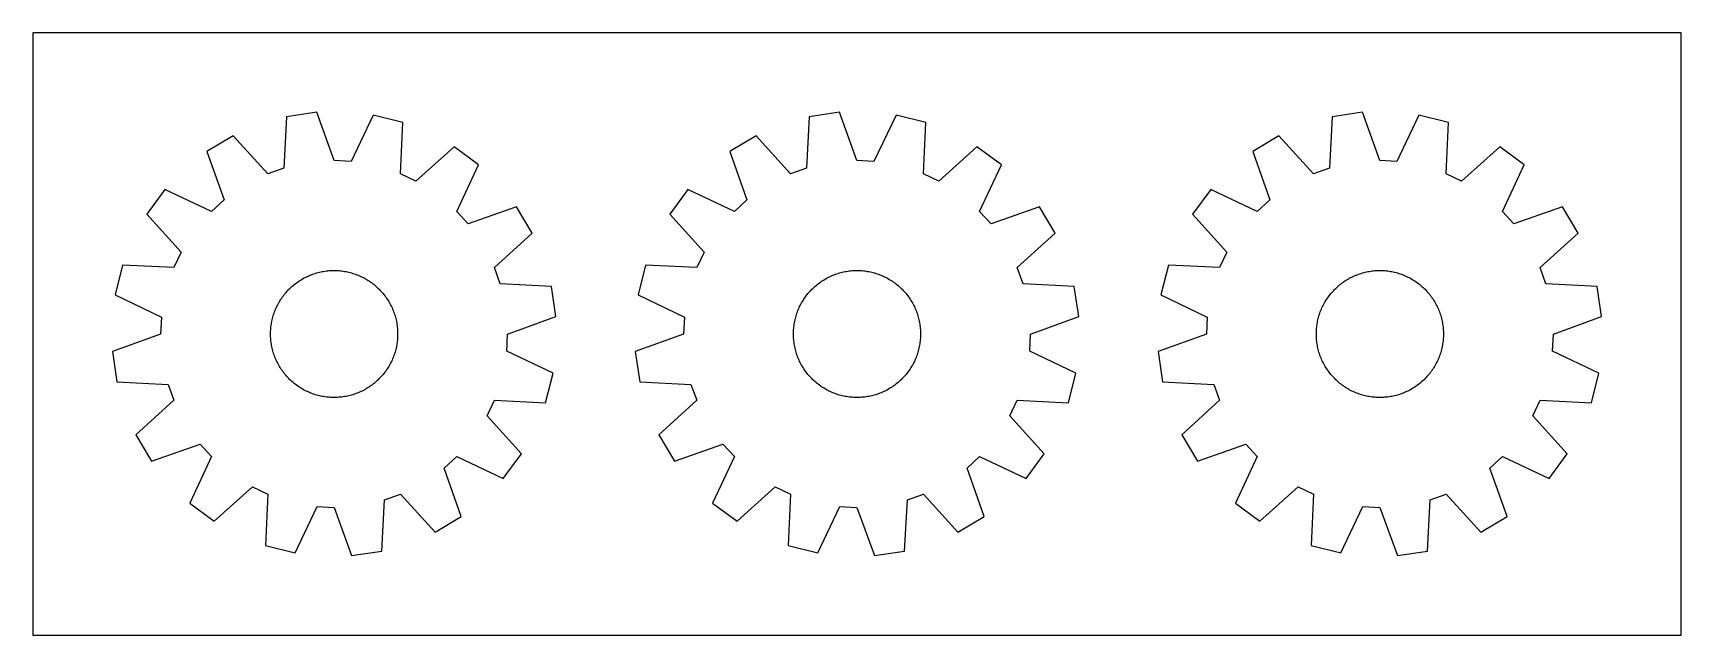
# Model space of a CAD drawing. Header units: millimetres. Extents: x 0 to 207, y 0 to 76.
import ezdxf

# ---------------------------------------------------------------- set-up
doc = ezdxf.new("R2010")
doc.units = ezdxf.units.MM
doc.layers.add('CUT', color=7, linetype='Continuous')
doc.layers.add('SHEET', color=30, linetype='Continuous')

msp = doc.modelspace()

# ---------------------------------------------------------------- linework, layer by layer
at = {"layer": 'CUT'}
for p, q in [((31.91, 65.26), (31.57, 58.81)), ((35.72, 65.83), (31.91, 65.26)), ((37.91, 59.75), (35.72, 65.83)), ((42.84, 65.48), (40.05, 59.65)), ((46.57, 64.54), (42.84, 65.48)), ((46.27, 58.09), (46.57, 64.54)), ((97.74, 65.26), (97.4, 58.81)), ((101.54, 65.83), (97.74, 65.26)), ((103.74, 59.75), (101.54, 65.83)), ((108.66, 65.48), (105.88, 59.65)), ((112.39, 64.54), (108.66, 65.48)), ((112.1, 58.09), (112.39, 64.54)), ((163.57, 65.26), (163.23, 58.81)), ((167.37, 65.83), (163.57, 65.26)), ((169.57, 59.75), (167.37, 65.83)), ((174.49, 65.48), (171.71, 59.65)), ((178.22, 64.54), (174.49, 65.48)), ((177.93, 58.09), (178.22, 64.54)), ((25.2, 62.86), (21.9, 60.88)), ((29.56, 58.09), (25.2, 62.86)), ((91.03, 62.86), (87.73, 60.88)), ((95.38, 58.09), (91.03, 62.86)), ((156.86, 62.86), (153.56, 60.88)), ((161.21, 58.09), (156.86, 62.86)), ((21.9, 60.88), (24.06, 54.8)), ((53.01, 61.5), (48.21, 57.17)), ((56.1, 59.21), (53.01, 61.5)), ((87.73, 60.88), (89.89, 54.8)), ((118.84, 61.5), (114.04, 57.17)), ((121.93, 59.21), (118.84, 61.5)), ((153.56, 60.88), (155.71, 54.8)), ((184.66, 61.5), (179.86, 57.17)), ((187.75, 59.21), (184.66, 61.5)), ((31.57, 58.81), (29.56, 58.09)), ((40.05, 59.65), (37.91, 59.75)), ((53.36, 53.36), (56.1, 59.21)), ((97.4, 58.81), (95.38, 58.09)), ((105.88, 59.65), (103.74, 59.75)), ((119.18, 53.36), (121.93, 59.21)), ((163.23, 58.81), (161.21, 58.09)), ((171.71, 59.65), (169.57, 59.75)), ((185.01, 53.36), (187.75, 59.21)), ((16.62, 56.1), (14.33, 53.01)), ((22.47, 53.36), (16.62, 56.1)), ((48.21, 57.17), (46.27, 58.09)), ((82.45, 56.1), (80.16, 53.01)), ((88.3, 53.36), (82.45, 56.1)), ((114.04, 57.17), (112.1, 58.09)), ((148.28, 56.1), (145.99, 53.01)), ((154.13, 53.36), (148.28, 56.1)), ((179.86, 57.17), (177.93, 58.09)), ((24.06, 54.8), (22.47, 53.36)), ((89.89, 54.8), (88.3, 53.36)), ((155.71, 54.8), (154.13, 53.36)), ((14.33, 53.01), (18.65, 48.21)), ((54.8, 51.77), (53.36, 53.36)), ((60.88, 53.92), (54.8, 51.77)), ((62.86, 50.63), (60.88, 53.92)), ((80.16, 53.01), (84.48, 48.21)), ((120.62, 51.77), (119.18, 53.36)), ((126.71, 53.92), (120.62, 51.77)), ((128.69, 50.63), (126.71, 53.92)), ((145.99, 53.01), (150.31, 48.21)), ((186.45, 51.77), (185.01, 53.36)), ((192.54, 53.92), (186.45, 51.77)), ((194.52, 50.63), (192.54, 53.92)), ((58.09, 46.27), (62.86, 50.63)), ((123.92, 46.27), (128.69, 50.63)), ((189.75, 46.27), (194.52, 50.63)), ((18.65, 48.21), (17.74, 46.27)), ((84.48, 48.21), (83.56, 46.27)), ((150.31, 48.21), (149.39, 46.27)), ((11.28, 46.57), (10.35, 42.84)), ((17.74, 46.27), (11.28, 46.57)), ((35.71, 45.61), (35.89, 45.65)), ((35.89, 45.65), (36.06, 45.7)), ((36.06, 45.7), (36.23, 45.74)), ((36.23, 45.74), (36.41, 45.77)), ((36.41, 45.77), (36.58, 45.8)), ((36.58, 45.8), (36.76, 45.83)), ((36.76, 45.83), (36.94, 45.85)), ((36.94, 45.85), (37.11, 45.87)), ((37.11, 45.87), (37.29, 45.89)), ((37.29, 45.89), (37.47, 45.9)), ((37.47, 45.9), (37.65, 45.91)), ((37.65, 45.91), (37.82, 45.91)), ((37.82, 45.91), (38, 45.91)), ((38, 45.91), (38.18, 45.91)), ((38.18, 45.91), (38.36, 45.9)), ((38.36, 45.9), (38.54, 45.89)), ((38.54, 45.89), (38.71, 45.87)), ((38.71, 45.87), (38.89, 45.85)), ((38.89, 45.85), (39.07, 45.83)), ((39.07, 45.83), (39.24, 45.8)), ((39.24, 45.8), (39.42, 45.77)), ((39.42, 45.77), (39.59, 45.74)), ((39.59, 45.74), (39.77, 45.7)), ((39.77, 45.7), (39.94, 45.65)), ((39.94, 45.65), (40.11, 45.61)), ((58.81, 44.25), (58.09, 46.27)), ((77.11, 46.57), (76.18, 42.84)), ((83.56, 46.27), (77.11, 46.57)), ((101.54, 45.61), (101.71, 45.65)), ((101.71, 45.65), (101.89, 45.7)), ((101.89, 45.7), (102.06, 45.74)), ((102.06, 45.74), (102.24, 45.77)), ((102.24, 45.77), (102.41, 45.8)), ((102.41, 45.8), (102.59, 45.83)), ((102.59, 45.83), (102.76, 45.85)), ((102.76, 45.85), (102.94, 45.87)), ((102.94, 45.87), (103.12, 45.89)), ((103.12, 45.89), (103.3, 45.9)), ((103.3, 45.9), (103.47, 45.91)), ((103.47, 45.91), (103.65, 45.91)), ((103.65, 45.91), (103.83, 45.91)), ((103.83, 45.91), (104.01, 45.91)), ((104.01, 45.91), (104.19, 45.9)), ((104.19, 45.9), (104.36, 45.89)), ((104.36, 45.89), (104.54, 45.87)), ((104.54, 45.87), (104.72, 45.85)), ((104.72, 45.85), (104.9, 45.83)), ((104.9, 45.83), (105.07, 45.8)), ((105.07, 45.8), (105.25, 45.77)), ((105.25, 45.77), (105.42, 45.74)), ((105.42, 45.74), (105.6, 45.7)), ((105.6, 45.7), (105.77, 45.65)), ((105.77, 45.65), (105.94, 45.61)), ((124.64, 44.25), (123.92, 46.27)), ((142.94, 46.57), (142, 42.84)), ((149.39, 46.27), (142.94, 46.57)), ((167.37, 45.61), (167.54, 45.65)), ((167.54, 45.65), (167.71, 45.7)), ((167.71, 45.7), (167.89, 45.74)), ((167.89, 45.74), (168.06, 45.77)), ((168.06, 45.77), (168.24, 45.8)), ((168.24, 45.8), (168.41, 45.83)), ((168.41, 45.83), (168.59, 45.85)), ((168.59, 45.85), (168.77, 45.87)), ((168.77, 45.87), (168.95, 45.89)), ((168.95, 45.89), (169.12, 45.9)), ((169.12, 45.9), (169.3, 45.91)), ((169.3, 45.91), (169.48, 45.91)), ((169.48, 45.91), (169.66, 45.91)), ((169.66, 45.91), (169.84, 45.91)), ((169.84, 45.91), (170.01, 45.9)), ((170.01, 45.9), (170.19, 45.89)), ((170.19, 45.89), (170.37, 45.87)), ((170.37, 45.87), (170.55, 45.85)), ((170.55, 45.85), (170.72, 45.83)), ((170.72, 45.83), (170.9, 45.8)), ((170.9, 45.8), (171.07, 45.77)), ((171.07, 45.77), (171.25, 45.74)), ((171.25, 45.74), (171.42, 45.7)), ((171.42, 45.7), (171.6, 45.65)), ((171.6, 45.65), (171.77, 45.61)), ((190.47, 44.25), (189.75, 46.27)), ((32.23, 43.54), (32.35, 43.66)), ((32.35, 43.66), (32.48, 43.79)), ((32.48, 43.79), (32.61, 43.91)), ((32.61, 43.91), (32.75, 44.02)), ((32.75, 44.02), (32.89, 44.14)), ((32.89, 44.14), (33.03, 44.25)), ((33.03, 44.25), (33.17, 44.35)), ((33.17, 44.35), (33.31, 44.46)), ((33.31, 44.46), (33.46, 44.56)), ((33.46, 44.56), (33.61, 44.66)), ((33.61, 44.66), (33.76, 44.75)), ((33.76, 44.75), (33.91, 44.84)), ((33.91, 44.84), (34.07, 44.93)), ((34.07, 44.93), (34.23, 45.01)), ((34.23, 45.01), (34.39, 45.09)), ((34.39, 45.09), (34.55, 45.17)), ((34.55, 45.17), (34.71, 45.24)), ((34.71, 45.24), (34.87, 45.31)), ((34.87, 45.31), (35.04, 45.38)), ((35.04, 45.38), (35.21, 45.44)), ((35.21, 45.44), (35.37, 45.5)), ((35.37, 45.5), (35.54, 45.55)), ((35.54, 45.55), (35.71, 45.61)), ((40.11, 45.61), (40.28, 45.55)), ((40.28, 45.55), (40.45, 45.5)), ((40.45, 45.5), (40.62, 45.44)), ((40.62, 45.44), (40.79, 45.38)), ((40.79, 45.38), (40.95, 45.31)), ((40.95, 45.31), (41.12, 45.24)), ((41.12, 45.24), (41.28, 45.17)), ((41.28, 45.17), (41.44, 45.09)), ((41.44, 45.09), (41.6, 45.01)), ((41.6, 45.01), (41.76, 44.93)), ((41.76, 44.93), (41.91, 44.84)), ((41.91, 44.84), (42.07, 44.75)), ((42.07, 44.75), (42.22, 44.66)), ((42.22, 44.66), (42.37, 44.56)), ((42.37, 44.56), (42.51, 44.46)), ((42.51, 44.46), (42.66, 44.35)), ((42.66, 44.35), (42.8, 44.25)), ((42.8, 44.25), (42.94, 44.14)), ((42.94, 44.14), (43.08, 44.02)), ((43.08, 44.02), (43.21, 43.91)), ((43.21, 43.91), (43.35, 43.79)), ((43.35, 43.79), (43.48, 43.66)), ((43.48, 43.66), (43.6, 43.54)), ((65.26, 43.91), (58.81, 44.25)), ((65.83, 40.11), (65.26, 43.91)), ((98.05, 43.54), (98.18, 43.66)), ((98.18, 43.66), (98.31, 43.79)), ((98.31, 43.79), (98.44, 43.91)), ((98.44, 43.91), (98.58, 44.02)), ((98.58, 44.02), (98.71, 44.14)), ((98.71, 44.14), (98.85, 44.25)), ((98.85, 44.25), (99, 44.35)), ((99, 44.35), (99.14, 44.46)), ((99.14, 44.46), (99.29, 44.56)), ((99.29, 44.56), (99.44, 44.66)), ((99.44, 44.66), (99.59, 44.75)), ((99.59, 44.75), (99.74, 44.84)), ((99.74, 44.84), (99.9, 44.93)), ((99.9, 44.93), (100.05, 45.01)), ((100.05, 45.01), (100.21, 45.09)), ((100.21, 45.09), (100.37, 45.17)), ((100.37, 45.17), (100.54, 45.24)), ((100.54, 45.24), (100.7, 45.31)), ((100.7, 45.31), (100.87, 45.38)), ((100.87, 45.38), (101.03, 45.44)), ((101.03, 45.44), (101.2, 45.5)), ((101.2, 45.5), (101.37, 45.55)), ((101.37, 45.55), (101.54, 45.61)), ((105.94, 45.61), (106.11, 45.55)), ((106.11, 45.55), (106.28, 45.5)), ((106.28, 45.5), (106.45, 45.44)), ((106.45, 45.44), (106.62, 45.38)), ((106.62, 45.38), (106.78, 45.31)), ((106.78, 45.31), (106.95, 45.24)), ((106.95, 45.24), (107.11, 45.17)), ((107.11, 45.17), (107.27, 45.09)), ((107.27, 45.09), (107.43, 45.01)), ((107.43, 45.01), (107.59, 44.93)), ((107.59, 44.93), (107.74, 44.84)), ((107.74, 44.84), (107.89, 44.75)), ((107.89, 44.75), (108.05, 44.66)), ((108.05, 44.66), (108.19, 44.56)), ((108.19, 44.56), (108.34, 44.46)), ((108.34, 44.46), (108.49, 44.35)), ((108.49, 44.35), (108.63, 44.25)), ((108.63, 44.25), (108.77, 44.14)), ((108.77, 44.14), (108.91, 44.02)), ((108.91, 44.02), (109.04, 43.91)), ((109.04, 43.91), (109.17, 43.79)), ((109.17, 43.79), (109.3, 43.66)), ((109.3, 43.66), (109.43, 43.54)), ((131.09, 43.91), (124.64, 44.25)), ((131.65, 40.11), (131.09, 43.91)), ((163.88, 43.54), (164.01, 43.66)), ((164.01, 43.66), (164.14, 43.79)), ((164.14, 43.79), (164.27, 43.91)), ((164.27, 43.91), (164.4, 44.02)), ((164.4, 44.02), (164.54, 44.14)), ((164.54, 44.14), (164.68, 44.25)), ((164.68, 44.25), (164.82, 44.35)), ((164.82, 44.35), (164.97, 44.46)), ((164.97, 44.46), (165.11, 44.56)), ((165.11, 44.56), (165.26, 44.66)), ((165.26, 44.66), (165.42, 44.75)), ((165.42, 44.75), (165.57, 44.84)), ((165.57, 44.84), (165.72, 44.93)), ((165.72, 44.93), (165.88, 45.01)), ((165.88, 45.01), (166.04, 45.09)), ((166.04, 45.09), (166.2, 45.17)), ((166.2, 45.17), (166.36, 45.24)), ((166.36, 45.24), (166.53, 45.31)), ((166.53, 45.31), (166.69, 45.38)), ((166.69, 45.38), (166.86, 45.44)), ((166.86, 45.44), (167.03, 45.5)), ((167.03, 45.5), (167.2, 45.55)), ((167.2, 45.55), (167.37, 45.61)), ((171.77, 45.61), (171.94, 45.55)), ((171.94, 45.55), (172.11, 45.5)), ((172.11, 45.5), (172.28, 45.44)), ((172.28, 45.44), (172.44, 45.38)), ((172.44, 45.38), (172.61, 45.31)), ((172.61, 45.31), (172.77, 45.24)), ((172.77, 45.24), (172.94, 45.17)), ((172.94, 45.17), (173.1, 45.09)), ((173.1, 45.09), (173.26, 45.01)), ((173.26, 45.01), (173.41, 44.93)), ((173.41, 44.93), (173.57, 44.84)), ((173.57, 44.84), (173.72, 44.75)), ((173.72, 44.75), (173.87, 44.66)), ((173.87, 44.66), (174.02, 44.56)), ((174.02, 44.56), (174.17, 44.46)), ((174.17, 44.46), (174.31, 44.35)), ((174.31, 44.35), (174.46, 44.25)), ((174.46, 44.25), (174.6, 44.14)), ((174.6, 44.14), (174.73, 44.02)), ((174.73, 44.02), (174.87, 43.91)), ((174.87, 43.91), (175, 43.79)), ((175, 43.79), (175.13, 43.66)), ((175.13, 43.66), (175.26, 43.54)), ((196.92, 43.91), (190.47, 44.25)), ((197.48, 40.11), (196.92, 43.91)), ((10.35, 42.84), (16.18, 40.05)), ((30.69, 41.36), (30.77, 41.52)), ((30.77, 41.52), (30.86, 41.68)), ((30.86, 41.68), (30.94, 41.84)), ((30.94, 41.84), (31.03, 41.99)), ((31.03, 41.99), (31.12, 42.14)), ((31.12, 42.14), (31.22, 42.29)), ((31.22, 42.29), (31.32, 42.44)), ((31.32, 42.44), (31.42, 42.59)), ((31.42, 42.59), (31.53, 42.73)), ((31.53, 42.73), (31.64, 42.87)), ((31.64, 42.87), (31.75, 43.01)), ((31.75, 43.01), (31.86, 43.15)), ((31.86, 43.15), (31.98, 43.28)), ((31.98, 43.28), (32.1, 43.41)), ((32.1, 43.41), (32.23, 43.54)), ((43.6, 43.54), (43.73, 43.41)), ((43.73, 43.41), (43.85, 43.28)), ((43.85, 43.28), (43.96, 43.15)), ((43.96, 43.15), (44.08, 43.01)), ((44.08, 43.01), (44.19, 42.87)), ((44.19, 42.87), (44.3, 42.73)), ((44.3, 42.73), (44.41, 42.59)), ((44.41, 42.59), (44.51, 42.44)), ((44.51, 42.44), (44.61, 42.29)), ((44.61, 42.29), (44.7, 42.14)), ((44.7, 42.14), (44.8, 41.99)), ((44.8, 41.99), (44.89, 41.84)), ((44.89, 41.84), (44.97, 41.68)), ((44.97, 41.68), (45.05, 41.52)), ((45.05, 41.52), (45.13, 41.36)), ((76.18, 42.84), (82.01, 40.05)), ((96.52, 41.36), (96.6, 41.52)), ((96.6, 41.52), (96.68, 41.68)), ((96.68, 41.68), (96.77, 41.84)), ((96.77, 41.84), (96.86, 41.99)), ((96.86, 41.99), (96.95, 42.14)), ((96.95, 42.14), (97.05, 42.29)), ((97.05, 42.29), (97.15, 42.44)), ((97.15, 42.44), (97.25, 42.59)), ((97.25, 42.59), (97.35, 42.73)), ((97.35, 42.73), (97.46, 42.87)), ((97.46, 42.87), (97.57, 43.01)), ((97.57, 43.01), (97.69, 43.15)), ((97.69, 43.15), (97.81, 43.28)), ((97.81, 43.28), (97.93, 43.41)), ((97.93, 43.41), (98.05, 43.54)), ((109.43, 43.54), (109.55, 43.41)), ((109.55, 43.41), (109.67, 43.28)), ((109.67, 43.28), (109.79, 43.15)), ((109.79, 43.15), (109.91, 43.01)), ((109.91, 43.01), (110.02, 42.87)), ((110.02, 42.87), (110.13, 42.73)), ((110.13, 42.73), (110.23, 42.59)), ((110.23, 42.59), (110.34, 42.44)), ((110.34, 42.44), (110.44, 42.29)), ((110.44, 42.29), (110.53, 42.14)), ((110.53, 42.14), (110.62, 41.99)), ((110.62, 41.99), (110.71, 41.84)), ((110.71, 41.84), (110.8, 41.68)), ((110.8, 41.68), (110.88, 41.52)), ((110.88, 41.52), (110.96, 41.36)), ((142, 42.84), (147.83, 40.05)), ((162.35, 41.36), (162.43, 41.52)), ((162.43, 41.52), (162.51, 41.68)), ((162.51, 41.68), (162.6, 41.84)), ((162.6, 41.84), (162.69, 41.99)), ((162.69, 41.99), (162.78, 42.14)), ((162.78, 42.14), (162.87, 42.29)), ((162.87, 42.29), (162.97, 42.44)), ((162.97, 42.44), (163.08, 42.59)), ((163.08, 42.59), (163.18, 42.73)), ((163.18, 42.73), (163.29, 42.87)), ((163.29, 42.87), (163.4, 43.01)), ((163.4, 43.01), (163.52, 43.15)), ((163.52, 43.15), (163.64, 43.28)), ((163.64, 43.28), (163.76, 43.41)), ((163.76, 43.41), (163.88, 43.54)), ((175.26, 43.54), (175.38, 43.41)), ((175.38, 43.41), (175.5, 43.28)), ((175.5, 43.28), (175.62, 43.15)), ((175.62, 43.15), (175.73, 43.01)), ((175.73, 43.01), (175.85, 42.87)), ((175.85, 42.87), (175.96, 42.73)), ((175.96, 42.73), (176.06, 42.59)), ((176.06, 42.59), (176.16, 42.44)), ((176.16, 42.44), (176.26, 42.29)), ((176.26, 42.29), (176.36, 42.14)), ((176.36, 42.14), (176.45, 41.99)), ((176.45, 41.99), (176.54, 41.84)), ((176.54, 41.84), (176.63, 41.68)), ((176.63, 41.68), (176.71, 41.52)), ((176.71, 41.52), (176.79, 41.36)), ((16.18, 40.05), (16.07, 37.91)), ((30.04, 39.33), (30.07, 39.51)), ((30.07, 39.51), (30.11, 39.68)), ((30.11, 39.68), (30.15, 39.85)), ((30.15, 39.85), (30.2, 40.03)), ((30.2, 40.03), (30.25, 40.2)), ((30.25, 40.2), (30.3, 40.37)), ((30.3, 40.37), (30.36, 40.54)), ((30.36, 40.54), (30.42, 40.71)), ((30.42, 40.71), (30.48, 40.87)), ((30.48, 40.87), (30.55, 41.04)), ((30.55, 41.04), (30.62, 41.2)), ((30.62, 41.2), (30.69, 41.36)), ((45.13, 41.36), (45.21, 41.2)), ((45.21, 41.2), (45.28, 41.04)), ((45.28, 41.04), (45.35, 40.87)), ((45.35, 40.87), (45.41, 40.71)), ((45.41, 40.71), (45.47, 40.54)), ((45.47, 40.54), (45.53, 40.37)), ((45.53, 40.37), (45.58, 40.2)), ((45.58, 40.2), (45.63, 40.03)), ((45.63, 40.03), (45.67, 39.85)), ((45.67, 39.85), (45.72, 39.68)), ((45.72, 39.68), (45.75, 39.51)), ((45.75, 39.51), (45.79, 39.33)), ((59.75, 37.91), (65.83, 40.11)), ((82.01, 40.05), (81.9, 37.91)), ((95.87, 39.33), (95.9, 39.51)), ((95.9, 39.51), (95.94, 39.68)), ((95.94, 39.68), (95.98, 39.85)), ((95.98, 39.85), (96.03, 40.03)), ((96.03, 40.03), (96.07, 40.2)), ((96.07, 40.2), (96.13, 40.37)), ((96.13, 40.37), (96.18, 40.54)), ((96.18, 40.54), (96.24, 40.71)), ((96.24, 40.71), (96.31, 40.87)), ((96.31, 40.87), (96.38, 41.04)), ((96.38, 41.04), (96.45, 41.2)), ((96.45, 41.2), (96.52, 41.36)), ((110.96, 41.36), (111.03, 41.2)), ((111.03, 41.2), (111.11, 41.04)), ((111.11, 41.04), (111.17, 40.87)), ((111.17, 40.87), (111.24, 40.71)), ((111.24, 40.71), (111.3, 40.54)), ((111.3, 40.54), (111.35, 40.37)), ((111.35, 40.37), (111.41, 40.2)), ((111.41, 40.2), (111.46, 40.03)), ((111.46, 40.03), (111.5, 39.85)), ((111.5, 39.85), (111.54, 39.68)), ((111.54, 39.68), (111.58, 39.51)), ((111.58, 39.51), (111.61, 39.33)), ((125.58, 37.91), (131.65, 40.11)), ((147.83, 40.05), (147.73, 37.91)), ((161.7, 39.33), (161.73, 39.51)), ((161.73, 39.51), (161.77, 39.68)), ((161.77, 39.68), (161.81, 39.85)), ((161.81, 39.85), (161.85, 40.03)), ((161.85, 40.03), (161.9, 40.2)), ((161.9, 40.2), (161.95, 40.37)), ((161.95, 40.37), (162.01, 40.54)), ((162.01, 40.54), (162.07, 40.71)), ((162.07, 40.71), (162.14, 40.87)), ((162.14, 40.87), (162.2, 41.04)), ((162.2, 41.04), (162.27, 41.2)), ((162.27, 41.2), (162.35, 41.36)), ((176.79, 41.36), (176.86, 41.2)), ((176.86, 41.2), (176.93, 41.04)), ((176.93, 41.04), (177, 40.87)), ((177, 40.87), (177.07, 40.71)), ((177.07, 40.71), (177.13, 40.54)), ((177.13, 40.54), (177.18, 40.37)), ((177.18, 40.37), (177.24, 40.2)), ((177.24, 40.2), (177.28, 40.03)), ((177.28, 40.03), (177.33, 39.85)), ((177.33, 39.85), (177.37, 39.68)), ((177.37, 39.68), (177.41, 39.51)), ((177.41, 39.51), (177.44, 39.33)), ((191.41, 37.91), (197.48, 40.11)), ((16.07, 37.91), (10, 35.72)), ((29.91, 37.91), (29.92, 38.09)), ((29.92, 37.74), (29.91, 37.91)), ((29.92, 38.27), (29.93, 38.45)), ((29.92, 38.09), (29.92, 38.27)), ((29.92, 37.56), (29.92, 37.74)), ((29.93, 37.38), (29.92, 37.56)), ((29.93, 38.45), (29.95, 38.63)), ((29.95, 37.2), (29.93, 37.38)), ((29.95, 38.63), (29.96, 38.8)), ((29.96, 38.8), (29.99, 38.98)), ((29.99, 38.98), (30.01, 39.16)), ((30.01, 39.16), (30.04, 39.33)), ((45.79, 39.33), (45.82, 39.16)), ((45.82, 39.16), (45.84, 38.98)), ((45.84, 38.98), (45.86, 38.8)), ((45.86, 38.8), (45.88, 38.63)), ((45.88, 38.63), (45.9, 38.45)), ((45.9, 37.38), (45.88, 37.2)), ((45.9, 38.45), (45.91, 38.27)), ((45.91, 37.56), (45.9, 37.38)), ((45.91, 38.27), (45.91, 38.09)), ((45.91, 38.09), (45.91, 37.91)), ((45.91, 37.91), (45.91, 37.74)), ((45.91, 37.74), (45.91, 37.56)), ((59.65, 35.77), (59.75, 37.91)), ((81.9, 37.91), (75.83, 35.72)), ((95.74, 38.09), (95.75, 38.27)), ((95.74, 37.91), (95.74, 38.09)), ((95.74, 37.74), (95.74, 37.91)), ((95.75, 37.56), (95.74, 37.74)), ((95.75, 38.27), (95.76, 38.45)), ((95.76, 37.38), (95.75, 37.56)), ((95.76, 38.45), (95.77, 38.63)), ((95.77, 37.2), (95.76, 37.38)), ((95.77, 38.63), (95.79, 38.8)), ((95.79, 38.8), (95.81, 38.98)), ((95.81, 38.98), (95.84, 39.16)), ((95.84, 39.16), (95.87, 39.33)), ((111.61, 39.33), (111.64, 39.16)), ((111.64, 39.16), (111.67, 38.98)), ((111.67, 38.98), (111.69, 38.8)), ((111.69, 38.8), (111.71, 38.63)), ((111.71, 38.63), (111.72, 38.45)), ((111.72, 37.38), (111.71, 37.2)), ((111.72, 38.45), (111.73, 38.27)), ((111.73, 37.56), (111.72, 37.38)), ((111.73, 38.27), (111.74, 38.09)), ((111.74, 37.74), (111.73, 37.56)), ((111.74, 38.09), (111.74, 37.91)), ((111.74, 37.91), (111.74, 37.74)), ((125.48, 35.77), (125.58, 37.91)), ((147.73, 37.91), (141.65, 35.72)), ((161.57, 38.09), (161.58, 38.27)), ((161.57, 37.91), (161.57, 38.09)), ((161.57, 37.74), (161.57, 37.91)), ((161.58, 37.56), (161.57, 37.74)), ((161.58, 38.27), (161.59, 38.45)), ((161.59, 37.38), (161.58, 37.56)), ((161.59, 38.45), (161.6, 38.63)), ((161.6, 37.2), (161.59, 37.38)), ((161.6, 38.63), (161.62, 38.8)), ((161.62, 38.8), (161.64, 38.98)), ((161.64, 38.98), (161.67, 39.16)), ((161.67, 39.16), (161.7, 39.33)), ((177.44, 39.33), (177.47, 39.16)), ((177.47, 39.16), (177.5, 38.98)), ((177.5, 38.98), (177.52, 38.8)), ((177.52, 38.8), (177.54, 38.63)), ((177.54, 38.63), (177.55, 38.45)), ((177.55, 37.38), (177.54, 37.2)), ((177.55, 38.45), (177.56, 38.27)), ((177.56, 37.56), (177.55, 37.38)), ((177.56, 38.27), (177.57, 38.09)), ((177.57, 37.74), (177.56, 37.56)), ((177.57, 38.09), (177.57, 37.91)), ((177.57, 37.91), (177.57, 37.74)), ((191.3, 35.77), (191.41, 37.91)), ((10, 35.72), (10.56, 31.91)), ((29.96, 37.02), (29.95, 37.2)), ((29.99, 36.85), (29.96, 37.02)), ((30.01, 36.67), (29.99, 36.85)), ((30.04, 36.5), (30.01, 36.67)), ((30.07, 36.32), (30.04, 36.5)), ((30.11, 36.15), (30.07, 36.32)), ((30.15, 35.97), (30.11, 36.15)), ((30.2, 35.8), (30.15, 35.97)), ((30.25, 35.63), (30.2, 35.8)), ((30.3, 35.46), (30.25, 35.63)), ((30.36, 35.29), (30.3, 35.46)), ((30.42, 35.12), (30.36, 35.29)), ((45.47, 35.29), (45.41, 35.12)), ((45.53, 35.46), (45.47, 35.29)), ((45.58, 35.63), (45.53, 35.46)), ((45.63, 35.8), (45.58, 35.63)), ((45.67, 35.97), (45.63, 35.8)), ((45.72, 36.15), (45.67, 35.97)), ((45.75, 36.32), (45.72, 36.15)), ((45.79, 36.5), (45.75, 36.32)), ((45.82, 36.67), (45.79, 36.5)), ((45.84, 36.85), (45.82, 36.67)), ((45.86, 37.02), (45.84, 36.85)), ((45.88, 37.2), (45.86, 37.02)), ((65.48, 32.99), (59.65, 35.77)), ((75.83, 35.72), (76.39, 31.91)), ((95.79, 37.02), (95.77, 37.2)), ((95.81, 36.85), (95.79, 37.02)), ((95.84, 36.67), (95.81, 36.85)), ((95.87, 36.5), (95.84, 36.67)), ((95.9, 36.32), (95.87, 36.5)), ((95.94, 36.15), (95.9, 36.32)), ((95.98, 35.97), (95.94, 36.15)), ((96.03, 35.8), (95.98, 35.97)), ((96.07, 35.63), (96.03, 35.8)), ((96.13, 35.46), (96.07, 35.63)), ((96.18, 35.29), (96.13, 35.46)), ((96.24, 35.12), (96.18, 35.29)), ((111.3, 35.29), (111.24, 35.12)), ((111.35, 35.46), (111.3, 35.29)), ((111.41, 35.63), (111.35, 35.46)), ((111.46, 35.8), (111.41, 35.63)), ((111.5, 35.97), (111.46, 35.8)), ((111.54, 36.15), (111.5, 35.97)), ((111.58, 36.32), (111.54, 36.15)), ((111.61, 36.5), (111.58, 36.32)), ((111.64, 36.67), (111.61, 36.5)), ((111.67, 36.85), (111.64, 36.67)), ((111.69, 37.02), (111.67, 36.85)), ((111.71, 37.2), (111.69, 37.02)), ((131.3, 32.99), (125.48, 35.77)), ((141.65, 35.72), (142.22, 31.91)), ((161.62, 37.02), (161.6, 37.2)), ((161.64, 36.85), (161.62, 37.02)), ((161.67, 36.67), (161.64, 36.85)), ((161.7, 36.5), (161.67, 36.67)), ((161.73, 36.32), (161.7, 36.5)), ((161.77, 36.15), (161.73, 36.32)), ((161.81, 35.97), (161.77, 36.15)), ((161.85, 35.8), (161.81, 35.97)), ((161.9, 35.63), (161.85, 35.8)), ((161.95, 35.46), (161.9, 35.63)), ((162.01, 35.29), (161.95, 35.46)), ((162.07, 35.12), (162.01, 35.29)), ((177.13, 35.29), (177.07, 35.12)), ((177.18, 35.46), (177.13, 35.29)), ((177.24, 35.63), (177.18, 35.46)), ((177.28, 35.8), (177.24, 35.63)), ((177.33, 35.97), (177.28, 35.8)), ((177.37, 36.15), (177.33, 35.97)), ((177.41, 36.32), (177.37, 36.15)), ((177.44, 36.5), (177.41, 36.32)), ((177.47, 36.67), (177.44, 36.5)), ((177.5, 36.85), (177.47, 36.67)), ((177.52, 37.02), (177.5, 36.85)), ((177.54, 37.2), (177.52, 37.02)), ((197.13, 32.99), (191.3, 35.77)), ((30.48, 34.96), (30.42, 35.12)), ((30.55, 34.79), (30.48, 34.96)), ((30.62, 34.63), (30.55, 34.79)), ((30.69, 34.47), (30.62, 34.63)), ((30.77, 34.31), (30.69, 34.47)), ((30.86, 34.15), (30.77, 34.31)), ((30.94, 33.99), (30.86, 34.15)), ((31.03, 33.84), (30.94, 33.99)), ((31.12, 33.68), (31.03, 33.84)), ((31.22, 33.53), (31.12, 33.68)), ((31.32, 33.39), (31.22, 33.53)), ((31.42, 33.24), (31.32, 33.39)), ((31.53, 33.1), (31.42, 33.24)), ((44.41, 33.24), (44.3, 33.1)), ((44.51, 33.39), (44.41, 33.24)), ((44.61, 33.53), (44.51, 33.39)), ((44.7, 33.68), (44.61, 33.53)), ((44.8, 33.84), (44.7, 33.68)), ((44.89, 33.99), (44.8, 33.84)), ((44.97, 34.15), (44.89, 33.99)), ((45.05, 34.31), (44.97, 34.15)), ((45.13, 34.47), (45.05, 34.31)), ((45.21, 34.63), (45.13, 34.47)), ((45.28, 34.79), (45.21, 34.63)), ((45.35, 34.96), (45.28, 34.79)), ((45.41, 35.12), (45.35, 34.96)), ((96.31, 34.96), (96.24, 35.12)), ((96.38, 34.79), (96.31, 34.96)), ((96.45, 34.63), (96.38, 34.79)), ((96.52, 34.47), (96.45, 34.63)), ((96.6, 34.31), (96.52, 34.47)), ((96.68, 34.15), (96.6, 34.31)), ((96.77, 33.99), (96.68, 34.15)), ((96.86, 33.84), (96.77, 33.99)), ((96.95, 33.68), (96.86, 33.84)), ((97.05, 33.53), (96.95, 33.68)), ((97.15, 33.39), (97.05, 33.53)), ((97.25, 33.24), (97.15, 33.39)), ((97.35, 33.1), (97.25, 33.24)), ((110.23, 33.24), (110.13, 33.1)), ((110.34, 33.39), (110.23, 33.24)), ((110.44, 33.53), (110.34, 33.39)), ((110.53, 33.68), (110.44, 33.53)), ((110.62, 33.84), (110.53, 33.68)), ((110.71, 33.99), (110.62, 33.84)), ((110.8, 34.15), (110.71, 33.99)), ((110.88, 34.31), (110.8, 34.15)), ((110.96, 34.47), (110.88, 34.31)), ((111.03, 34.63), (110.96, 34.47)), ((111.11, 34.79), (111.03, 34.63)), ((111.17, 34.96), (111.11, 34.79)), ((111.24, 35.12), (111.17, 34.96)), ((162.14, 34.96), (162.07, 35.12)), ((162.2, 34.79), (162.14, 34.96)), ((162.27, 34.63), (162.2, 34.79)), ((162.35, 34.47), (162.27, 34.63)), ((162.43, 34.31), (162.35, 34.47)), ((162.51, 34.15), (162.43, 34.31)), ((162.6, 33.99), (162.51, 34.15)), ((162.69, 33.84), (162.6, 33.99)), ((162.78, 33.68), (162.69, 33.84)), ((162.87, 33.53), (162.78, 33.68)), ((162.97, 33.39), (162.87, 33.53)), ((163.08, 33.24), (162.97, 33.39)), ((163.18, 33.1), (163.08, 33.24)), ((176.06, 33.24), (175.96, 33.1)), ((176.16, 33.39), (176.06, 33.24)), ((176.26, 33.53), (176.16, 33.39)), ((176.36, 33.68), (176.26, 33.53)), ((176.45, 33.84), (176.36, 33.68)), ((176.54, 33.99), (176.45, 33.84)), ((176.63, 34.15), (176.54, 33.99)), ((176.71, 34.31), (176.63, 34.15)), ((176.79, 34.47), (176.71, 34.31)), ((176.86, 34.63), (176.79, 34.47)), ((176.93, 34.79), (176.86, 34.63)), ((177, 34.96), (176.93, 34.79)), ((177.07, 35.12), (177, 34.96)), ((10.56, 31.91), (17.01, 31.57)), ((17.01, 31.57), (17.74, 29.56)), ((31.64, 32.96), (31.53, 33.1)), ((31.75, 32.82), (31.64, 32.96)), ((31.86, 32.68), (31.75, 32.82)), ((31.98, 32.55), (31.86, 32.68)), ((32.1, 32.42), (31.98, 32.55)), ((32.23, 32.29), (32.1, 32.42)), ((32.35, 32.16), (32.23, 32.29)), ((32.48, 32.04), (32.35, 32.16)), ((32.61, 31.92), (32.48, 32.04)), ((32.75, 31.8), (32.61, 31.92)), ((32.89, 31.69), (32.75, 31.8)), ((33.03, 31.58), (32.89, 31.69)), ((33.17, 31.47), (33.03, 31.58)), ((33.31, 31.37), (33.17, 31.47)), ((33.46, 31.27), (33.31, 31.37)), ((33.61, 31.17), (33.46, 31.27)), ((33.76, 31.08), (33.61, 31.17)), ((42.22, 31.17), (42.07, 31.08)), ((42.37, 31.27), (42.22, 31.17)), ((42.51, 31.37), (42.37, 31.27)), ((42.66, 31.47), (42.51, 31.37)), ((42.8, 31.58), (42.66, 31.47)), ((42.94, 31.69), (42.8, 31.58)), ((43.08, 31.8), (42.94, 31.69)), ((43.21, 31.92), (43.08, 31.8)), ((43.35, 32.04), (43.21, 31.92)), ((43.48, 32.16), (43.35, 32.04)), ((43.6, 32.29), (43.48, 32.16)), ((43.73, 32.42), (43.6, 32.29)), ((43.85, 32.55), (43.73, 32.42)), ((43.96, 32.68), (43.85, 32.55)), ((44.08, 32.82), (43.96, 32.68)), ((44.19, 32.96), (44.08, 32.82)), ((44.3, 33.1), (44.19, 32.96)), ((64.54, 29.26), (65.48, 32.99)), ((76.39, 31.91), (82.84, 31.57)), ((82.84, 31.57), (83.56, 29.56)), ((97.46, 32.96), (97.35, 33.1)), ((97.57, 32.82), (97.46, 32.96)), ((97.69, 32.68), (97.57, 32.82)), ((97.81, 32.55), (97.69, 32.68)), ((97.93, 32.42), (97.81, 32.55)), ((98.05, 32.29), (97.93, 32.42)), ((98.18, 32.16), (98.05, 32.29)), ((98.31, 32.04), (98.18, 32.16)), ((98.44, 31.92), (98.31, 32.04)), ((98.58, 31.8), (98.44, 31.92)), ((98.71, 31.69), (98.58, 31.8)), ((98.85, 31.58), (98.71, 31.69)), ((99, 31.47), (98.85, 31.58)), ((99.14, 31.37), (99, 31.47)), ((99.29, 31.27), (99.14, 31.37)), ((99.44, 31.17), (99.29, 31.27)), ((99.59, 31.08), (99.44, 31.17)), ((108.05, 31.17), (107.89, 31.08)), ((108.19, 31.27), (108.05, 31.17)), ((108.34, 31.37), (108.19, 31.27)), ((108.49, 31.47), (108.34, 31.37)), ((108.63, 31.58), (108.49, 31.47)), ((108.77, 31.69), (108.63, 31.58)), ((108.91, 31.8), (108.77, 31.69)), ((109.04, 31.92), (108.91, 31.8)), ((109.17, 32.04), (109.04, 31.92)), ((109.3, 32.16), (109.17, 32.04)), ((109.43, 32.29), (109.3, 32.16)), ((109.55, 32.42), (109.43, 32.29)), ((109.67, 32.55), (109.55, 32.42)), ((109.79, 32.68), (109.67, 32.55)), ((109.91, 32.82), (109.79, 32.68)), ((110.02, 32.96), (109.91, 32.82)), ((110.13, 33.1), (110.02, 32.96)), ((130.37, 29.26), (131.3, 32.99)), ((142.22, 31.91), (148.67, 31.57)), ((148.67, 31.57), (149.39, 29.56)), ((163.29, 32.96), (163.18, 33.1)), ((163.4, 32.82), (163.29, 32.96)), ((163.52, 32.68), (163.4, 32.82)), ((163.64, 32.55), (163.52, 32.68)), ((163.76, 32.42), (163.64, 32.55)), ((163.88, 32.29), (163.76, 32.42)), ((164.01, 32.16), (163.88, 32.29)), ((164.14, 32.04), (164.01, 32.16)), ((164.27, 31.92), (164.14, 32.04)), ((164.4, 31.8), (164.27, 31.92)), ((164.54, 31.69), (164.4, 31.8)), ((164.68, 31.58), (164.54, 31.69)), ((164.82, 31.47), (164.68, 31.58)), ((164.97, 31.37), (164.82, 31.47)), ((165.11, 31.27), (164.97, 31.37)), ((165.26, 31.17), (165.11, 31.27)), ((165.42, 31.08), (165.26, 31.17)), ((173.87, 31.17), (173.72, 31.08)), ((174.02, 31.27), (173.87, 31.17)), ((174.17, 31.37), (174.02, 31.27)), ((174.31, 31.47), (174.17, 31.37)), ((174.46, 31.58), (174.31, 31.47)), ((174.6, 31.69), (174.46, 31.58)), ((174.73, 31.8), (174.6, 31.69)), ((174.87, 31.92), (174.73, 31.8)), ((175, 32.04), (174.87, 31.92)), ((175.13, 32.16), (175, 32.04)), ((175.26, 32.29), (175.13, 32.16)), ((175.38, 32.42), (175.26, 32.29)), ((175.5, 32.55), (175.38, 32.42)), ((175.62, 32.68), (175.5, 32.55)), ((175.73, 32.82), (175.62, 32.68)), ((175.85, 32.96), (175.73, 32.82)), ((175.96, 33.1), (175.85, 32.96)), ((196.2, 29.26), (197.13, 32.99)), ((17.74, 29.56), (12.97, 25.2)), ((33.91, 30.99), (33.76, 31.08)), ((34.07, 30.9), (33.91, 30.99)), ((34.23, 30.81), (34.07, 30.9)), ((34.39, 30.73), (34.23, 30.81)), ((34.55, 30.66), (34.39, 30.73)), ((34.71, 30.58), (34.55, 30.66)), ((34.87, 30.51), (34.71, 30.58)), ((35.04, 30.45), (34.87, 30.51)), ((35.21, 30.39), (35.04, 30.45)), ((35.37, 30.33), (35.21, 30.39)), ((35.54, 30.27), (35.37, 30.33)), ((35.71, 30.22), (35.54, 30.27)), ((35.89, 30.17), (35.71, 30.22)), ((36.06, 30.13), (35.89, 30.17)), ((36.23, 30.09), (36.06, 30.13)), ((36.41, 30.06), (36.23, 30.09)), ((36.58, 30.03), (36.41, 30.06)), ((36.76, 30), (36.58, 30.03)), ((36.94, 29.97), (36.76, 30)), ((37.11, 29.95), (36.94, 29.97)), ((37.29, 29.94), (37.11, 29.95)), ((37.47, 29.93), (37.29, 29.94)), ((37.65, 29.92), (37.47, 29.93)), ((37.82, 29.91), (37.65, 29.92)), ((38, 29.91), (37.82, 29.91)), ((38.18, 29.92), (38, 29.91)), ((38.36, 29.93), (38.18, 29.92)), ((38.54, 29.94), (38.36, 29.93)), ((38.71, 29.95), (38.54, 29.94)), ((38.89, 29.97), (38.71, 29.95)), ((39.07, 30), (38.89, 29.97)), ((39.24, 30.03), (39.07, 30)), ((39.42, 30.06), (39.24, 30.03)), ((39.59, 30.09), (39.42, 30.06)), ((39.77, 30.13), (39.59, 30.09)), ((39.94, 30.17), (39.77, 30.13)), ((40.11, 30.22), (39.94, 30.17)), ((40.28, 30.27), (40.11, 30.22)), ((40.45, 30.33), (40.28, 30.27)), ((40.62, 30.39), (40.45, 30.33)), ((40.79, 30.45), (40.62, 30.39)), ((40.95, 30.51), (40.79, 30.45)), ((41.12, 30.58), (40.95, 30.51)), ((41.28, 30.66), (41.12, 30.58)), ((41.44, 30.73), (41.28, 30.66)), ((41.6, 30.81), (41.44, 30.73)), ((41.76, 30.9), (41.6, 30.81)), ((41.91, 30.99), (41.76, 30.9)), ((42.07, 31.08), (41.91, 30.99)), ((57.17, 27.62), (58.09, 29.56)), ((58.09, 29.56), (64.54, 29.26)), ((83.56, 29.56), (78.79, 25.2)), ((99.74, 30.99), (99.59, 31.08)), ((99.9, 30.9), (99.74, 30.99)), ((100.05, 30.81), (99.9, 30.9)), ((100.21, 30.73), (100.05, 30.81)), ((100.37, 30.66), (100.21, 30.73)), ((100.54, 30.58), (100.37, 30.66)), ((100.7, 30.51), (100.54, 30.58)), ((100.87, 30.45), (100.7, 30.51)), ((101.03, 30.39), (100.87, 30.45)), ((101.2, 30.33), (101.03, 30.39)), ((101.37, 30.27), (101.2, 30.33)), ((101.54, 30.22), (101.37, 30.27)), ((101.71, 30.17), (101.54, 30.22)), ((101.89, 30.13), (101.71, 30.17)), ((102.06, 30.09), (101.89, 30.13)), ((102.24, 30.06), (102.06, 30.09)), ((102.41, 30.03), (102.24, 30.06)), ((102.59, 30), (102.41, 30.03)), ((102.76, 29.97), (102.59, 30)), ((102.94, 29.95), (102.76, 29.97)), ((103.12, 29.94), (102.94, 29.95)), ((103.3, 29.93), (103.12, 29.94)), ((103.47, 29.92), (103.3, 29.93)), ((103.65, 29.91), (103.47, 29.92)), ((103.83, 29.91), (103.65, 29.91)), ((104.01, 29.92), (103.83, 29.91)), ((104.19, 29.93), (104.01, 29.92)), ((104.36, 29.94), (104.19, 29.93)), ((104.54, 29.95), (104.36, 29.94)), ((104.72, 29.97), (104.54, 29.95)), ((104.9, 30), (104.72, 29.97)), ((105.07, 30.03), (104.9, 30)), ((105.25, 30.06), (105.07, 30.03)), ((105.42, 30.09), (105.25, 30.06)), ((105.6, 30.13), (105.42, 30.09)), ((105.77, 30.17), (105.6, 30.13)), ((105.94, 30.22), (105.77, 30.17)), ((106.11, 30.27), (105.94, 30.22)), ((106.28, 30.33), (106.11, 30.27)), ((106.45, 30.39), (106.28, 30.33)), ((106.62, 30.45), (106.45, 30.39)), ((106.78, 30.51), (106.62, 30.45)), ((106.95, 30.58), (106.78, 30.51)), ((107.11, 30.66), (106.95, 30.58)), ((107.27, 30.73), (107.11, 30.66)), ((107.43, 30.81), (107.27, 30.73)), ((107.59, 30.9), (107.43, 30.81)), ((107.74, 30.99), (107.59, 30.9)), ((107.89, 31.08), (107.74, 30.99)), ((123, 27.62), (123.92, 29.56)), ((123.92, 29.56), (130.37, 29.26)), ((149.39, 29.56), (144.62, 25.2)), ((165.57, 30.99), (165.42, 31.08)), ((165.72, 30.9), (165.57, 30.99)), ((165.88, 30.81), (165.72, 30.9)), ((166.04, 30.73), (165.88, 30.81)), ((166.2, 30.66), (166.04, 30.73)), ((166.36, 30.58), (166.2, 30.66)), ((166.53, 30.51), (166.36, 30.58)), ((166.69, 30.45), (166.53, 30.51)), ((166.86, 30.39), (166.69, 30.45)), ((167.03, 30.33), (166.86, 30.39)), ((167.2, 30.27), (167.03, 30.33)), ((167.37, 30.22), (167.2, 30.27)), ((167.54, 30.17), (167.37, 30.22)), ((167.71, 30.13), (167.54, 30.17)), ((167.89, 30.09), (167.71, 30.13)), ((168.06, 30.06), (167.89, 30.09)), ((168.24, 30.03), (168.06, 30.06)), ((168.41, 30), (168.24, 30.03)), ((168.59, 29.97), (168.41, 30)), ((168.77, 29.95), (168.59, 29.97)), ((168.95, 29.94), (168.77, 29.95)), ((169.12, 29.93), (168.95, 29.94)), ((169.3, 29.92), (169.12, 29.93)), ((169.48, 29.91), (169.3, 29.92)), ((169.66, 29.91), (169.48, 29.91)), ((169.84, 29.92), (169.66, 29.91)), ((170.01, 29.93), (169.84, 29.92)), ((170.19, 29.94), (170.01, 29.93)), ((170.37, 29.95), (170.19, 29.94)), ((170.55, 29.97), (170.37, 29.95)), ((170.72, 30), (170.55, 29.97)), ((170.9, 30.03), (170.72, 30)), ((171.07, 30.06), (170.9, 30.03)), ((171.25, 30.09), (171.07, 30.06)), ((171.42, 30.13), (171.25, 30.09)), ((171.6, 30.17), (171.42, 30.13)), ((171.77, 30.22), (171.6, 30.17)), ((171.94, 30.27), (171.77, 30.22)), ((172.11, 30.33), (171.94, 30.27)), ((172.28, 30.39), (172.11, 30.33)), ((172.44, 30.45), (172.28, 30.39)), ((172.61, 30.51), (172.44, 30.45)), ((172.77, 30.58), (172.61, 30.51)), ((172.94, 30.66), (172.77, 30.58)), ((173.1, 30.73), (172.94, 30.66)), ((173.26, 30.81), (173.1, 30.73)), ((173.41, 30.9), (173.26, 30.81)), ((173.57, 30.99), (173.41, 30.9)), ((173.72, 31.08), (173.57, 30.99)), ((188.83, 27.62), (189.75, 29.56)), ((189.75, 29.56), (196.2, 29.26)), ((61.5, 22.82), (57.17, 27.62)), ((127.32, 22.82), (123, 27.62)), ((193.15, 22.82), (188.83, 27.62)), ((12.97, 25.2), (14.94, 21.9)), ((78.79, 25.2), (80.77, 21.9)), ((144.62, 25.2), (146.6, 21.9)), ((14.94, 21.9), (21.03, 24.06)), ((21.03, 24.06), (22.47, 22.47)), ((80.77, 21.9), (86.86, 24.06)), ((86.86, 24.06), (88.3, 22.47)), ((146.6, 21.9), (152.69, 24.06)), ((152.69, 24.06), (154.13, 22.47)), ((22.47, 22.47), (19.73, 16.62)), ((51.77, 21.03), (53.36, 22.47)), ((53.92, 14.94), (51.77, 21.03)), ((53.36, 22.47), (59.21, 19.73)), ((59.21, 19.73), (61.5, 22.82)), ((88.3, 22.47), (85.56, 16.62)), ((117.6, 21.03), (119.18, 22.47)), ((119.75, 14.94), (117.6, 21.03)), ((119.18, 22.47), (125.03, 19.73)), ((125.03, 19.73), (127.32, 22.82)), ((154.13, 22.47), (151.38, 16.62)), ((183.42, 21.03), (185.01, 22.47)), ((185.58, 14.94), (183.42, 21.03)), ((185.01, 22.47), (190.86, 19.73)), ((190.86, 19.73), (193.15, 22.82)), ((19.73, 16.62), (22.82, 14.33)), ((22.82, 14.33), (27.62, 18.65)), ((27.62, 18.65), (29.56, 17.74)), ((29.56, 17.74), (29.26, 11.28)), ((43.91, 10.56), (44.25, 17.01)), ((44.25, 17.01), (46.27, 17.74)), ((46.27, 17.74), (50.63, 12.97)), ((85.56, 16.62), (88.65, 14.33)), ((88.65, 14.33), (93.45, 18.65)), ((93.45, 18.65), (95.38, 17.74)), ((95.38, 17.74), (95.09, 11.28)), ((109.74, 10.56), (110.08, 17.01)), ((110.08, 17.01), (112.1, 17.74)), ((112.1, 17.74), (116.45, 12.97)), ((151.38, 16.62), (154.47, 14.33)), ((154.47, 14.33), (159.27, 18.65)), ((159.27, 18.65), (161.21, 17.74)), ((161.21, 17.74), (160.92, 11.28)), ((175.57, 10.56), (175.91, 17.01)), ((175.91, 17.01), (177.93, 17.74)), ((177.93, 17.74), (182.28, 12.97)), ((32.99, 10.35), (35.77, 16.18)), ((35.77, 16.18), (37.91, 16.07)), ((37.91, 16.07), (40.11, 10)), ((50.63, 12.97), (53.92, 14.94)), ((98.82, 10.35), (101.6, 16.18)), ((101.6, 16.18), (103.74, 16.07)), ((103.74, 16.07), (105.94, 10)), ((116.45, 12.97), (119.75, 14.94)), ((164.65, 10.35), (167.43, 16.18)), ((167.43, 16.18), (169.57, 16.07)), ((169.57, 16.07), (171.77, 10)), ((182.28, 12.97), (185.58, 14.94)), ((29.26, 11.28), (32.99, 10.35)), ((40.11, 10), (43.91, 10.56)), ((95.09, 11.28), (98.82, 10.35)), ((105.94, 10), (109.74, 10.56)), ((160.92, 11.28), (164.65, 10.35)), ((171.77, 10), (175.57, 10.56))]:
    msp.add_line(p, q, dxfattribs=at)
at = {"layer": 'SHEET'}
msp.add_lwpolyline([(0, 0), (207.48, 0), (207.48, 75.83), (0, 75.83)], close=True, dxfattribs=at)

doc.saveas('drawing.dxf')
